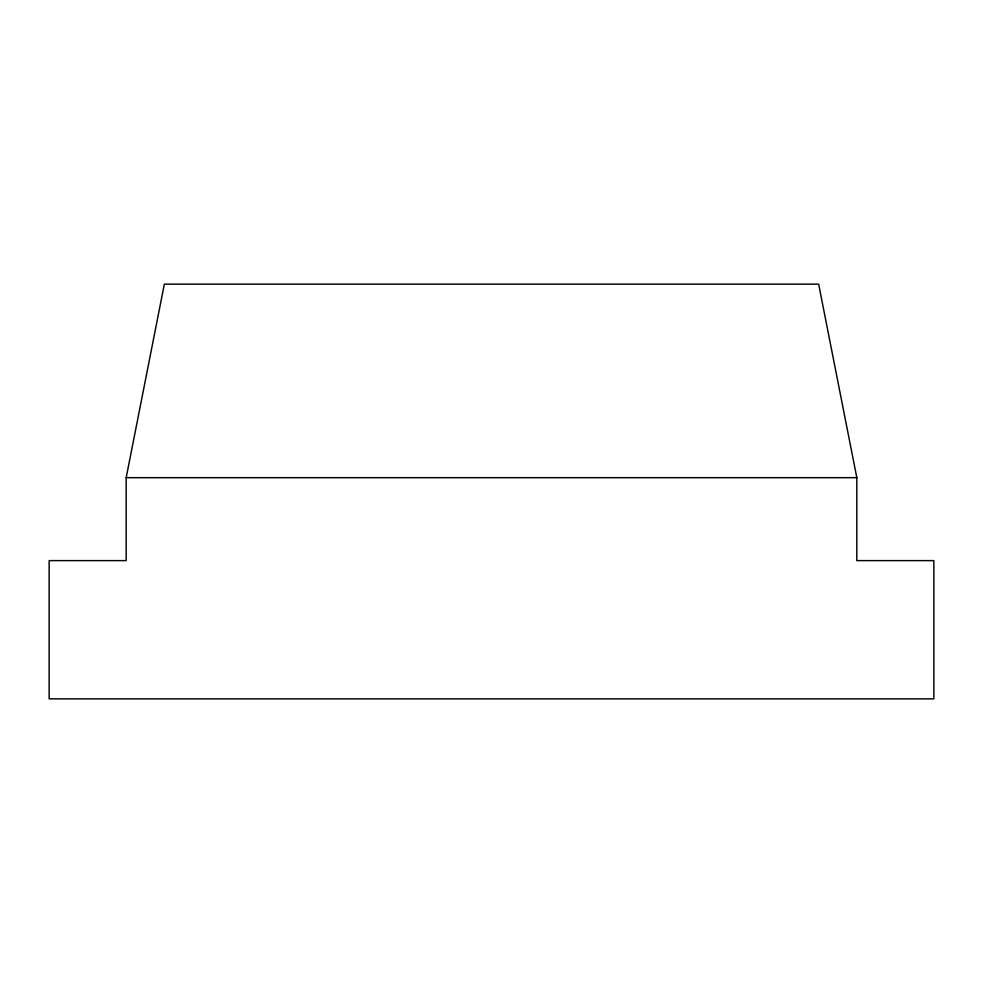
<?xml version="1.0" encoding="UTF-8"?>
<svg xmlns="http://www.w3.org/2000/svg" width="983" height="983" viewBox="0 0 983 983"><rect width="100%" height="100%" fill="white"/><g stroke="black" fill="none" stroke-linecap="round" stroke-linejoin="round"><path stroke-width="1.47" d="M126.18 477.677L164.345 284.148L818.655 284.148L856.82 477.677L856.82 560.617L933.85 560.617L933.85 698.852L49.15 698.852L49.15 560.617L126.18 560.617L126.18 477.677L856.82 477.677"/></g></svg>
